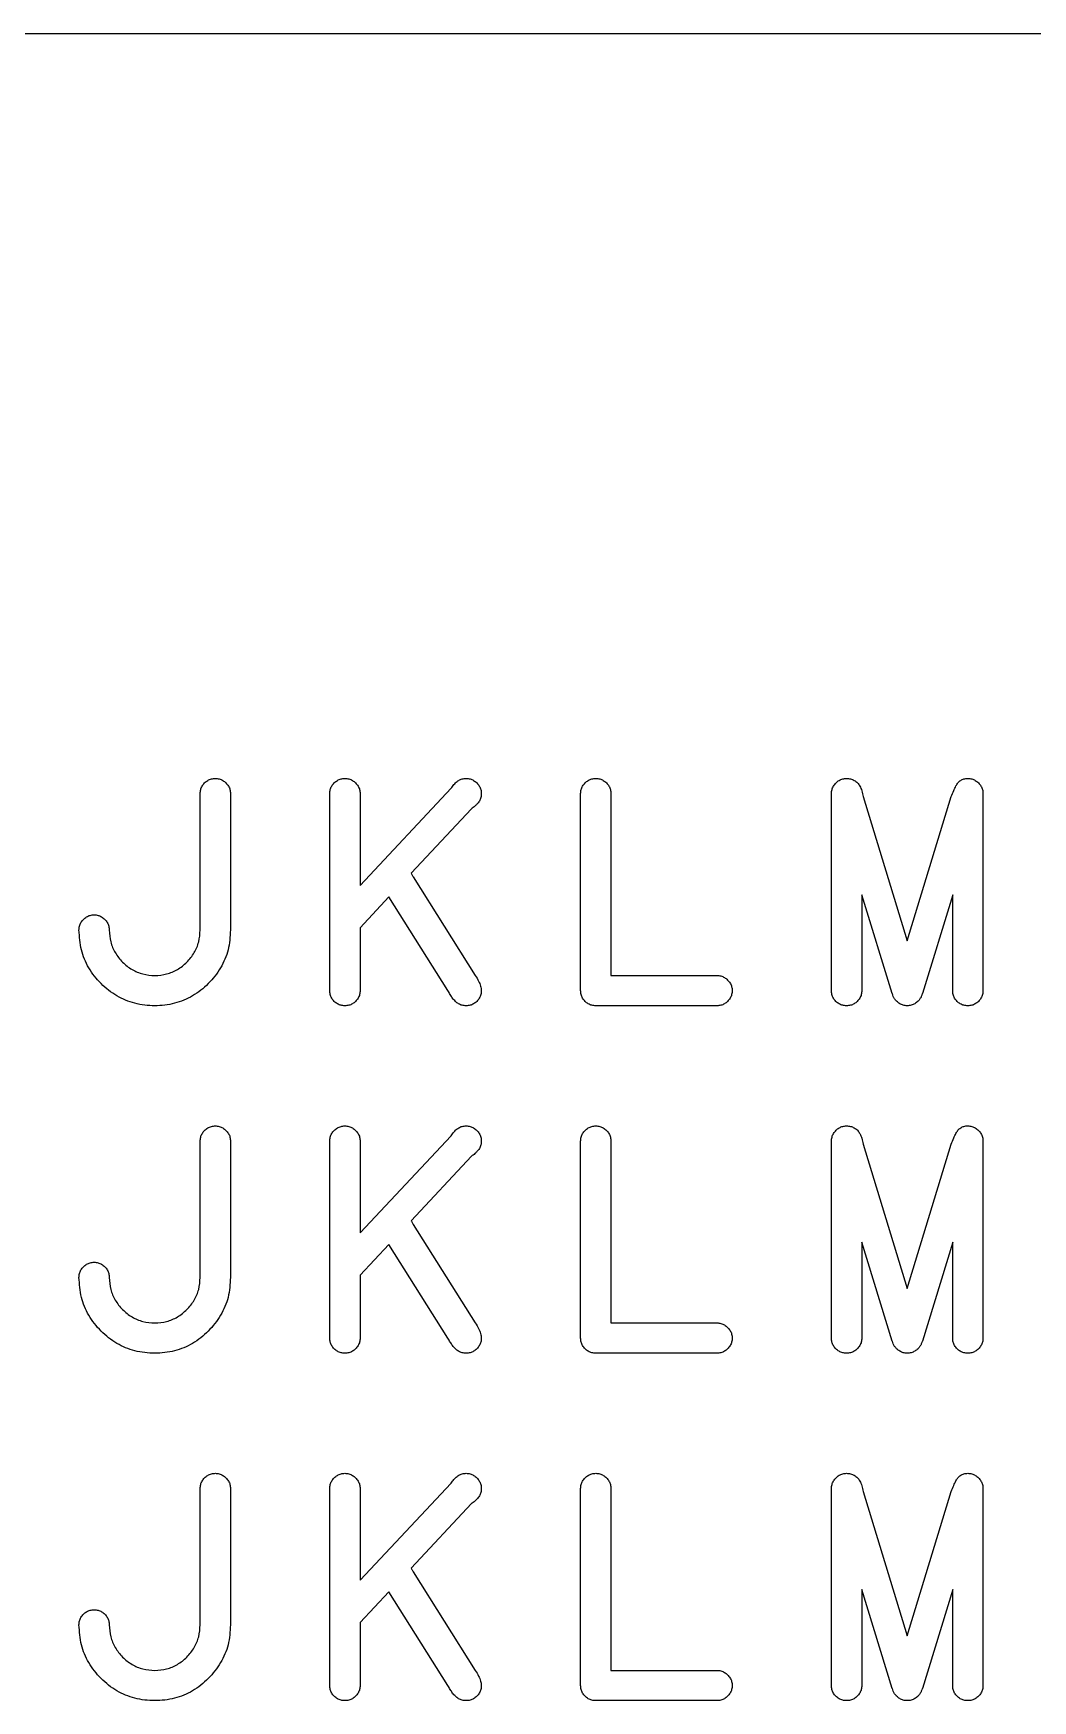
# Model space of a CAD drawing. Extents: x 7.2 to 83.4, y 7.2 to 40.5.
# Drawn here: x 35.66 to 45.28, y 24.43 to 40.48 of the extents above; entities that cross this region are included whole.
import ezdxf

# ---------------------------------------------------------------- set-up
doc = ezdxf.new("R2010")
doc.units = 0
doc.layers.add('Layer_1', color=7, linetype='CONTINUOUS')

msp = doc.modelspace()

# ---------------------------------------------------------------- linework, layer by layer
at = {"layer": 'Layer_1', "color": 7}
for p, q in [((7.194389, 40.477476), (83.387785, 40.477476)), ((37.261419, 31.848823), (37.261419, 33.161405)), ((37.553104, 33.161405), (37.553104, 31.848823)), ((38.509363, 31.265454), (38.509363, 33.161405)), ((38.801048, 32.2776), (39.676101, 33.212449)), ((38.801048, 33.161405), (38.801048, 32.2776)), ((40.924045, 31.265454), (40.924045, 33.161405)), ((41.215731, 33.161405), (41.215731, 31.411296)), ((41.215731, 33.161405), (41.215731, 33.161405)), ((43.33875, 31.265454), (43.33875, 33.161405)), ((43.64502, 33.132236), (44.067961, 31.743817)), ((44.067961, 31.743817), (44.490905, 33.132236)), ((44.797153, 33.161405), (44.797153, 31.265454)), ((44.797176, 33.161405), (44.797153, 33.161405)), ((39.872991, 33.015562), (39.292536, 32.394274)), ((39.311501, 32.359271), (39.909456, 31.411296)), ((39.078148, 32.16676), (38.801048, 31.8707)), ((39.646939, 31.265454), (39.078148, 32.16676)), ((43.92212, 31.236285), (43.630435, 32.188636)), ((43.630435, 32.188636), (43.630435, 31.265454)), ((44.505468, 32.188636), (44.213783, 31.236285)), ((44.505468, 31.265454), (44.505468, 32.188636)), ((36.094681, 31.848823), (36.094681, 31.848823)), ((38.801048, 31.8707), (38.801048, 31.265454)), ((41.215731, 31.411296), (42.236627, 31.411296)), ((43.925027, 31.236285), (43.92212, 31.236285)), ((44.213783, 31.236285), (44.210876, 31.236285)), ((42.236627, 31.119611), (41.069889, 31.119611)), ((38.801048, 28.934135), (39.676101, 29.868984)), ((37.261419, 28.505358), (37.261419, 29.817939)), ((37.553104, 29.817939), (37.553104, 28.505358)), ((38.509363, 27.921989), (38.509363, 29.817939)), ((38.801048, 29.817939), (38.801048, 28.934135)), ((40.924045, 27.921989), (40.924045, 29.817939)), ((41.215731, 29.817939), (41.215731, 28.067831)), ((41.215731, 29.817939), (41.215731, 29.817939)), ((43.33875, 27.921989), (43.33875, 29.817939)), ((43.64502, 29.788771), (44.067961, 28.400352)), ((44.067961, 28.400352), (44.490905, 29.788771)), ((44.797153, 29.817939), (44.797153, 27.921989)), ((44.797176, 29.817939), (44.797153, 29.817939)), ((39.872991, 29.672097), (39.292536, 29.050809)), ((39.311501, 29.015806), (39.909456, 28.067831)), ((39.078148, 28.823294), (38.801048, 28.527234)), ((39.646939, 27.921989), (39.078148, 28.823294)), ((43.92212, 27.89282), (43.630435, 28.845171)), ((43.630435, 28.845171), (43.630435, 27.921989)), ((44.505468, 28.845171), (44.213783, 27.89282)), ((44.505468, 27.921989), (44.505468, 28.845171)), ((36.094681, 28.505358), (36.094681, 28.505358)), ((38.801048, 28.527234), (38.801048, 27.921989)), ((41.215731, 28.067831), (42.236627, 28.067831)), ((42.236627, 27.776146), (41.069889, 27.776146)), ((43.925027, 27.89282), (43.92212, 27.89282)), ((44.213783, 27.89282), (44.210876, 27.89282)), ((37.261419, 25.161887), (37.261419, 26.474469)), ((37.553104, 26.474469), (37.553104, 25.161887)), ((38.509363, 24.578518), (38.509363, 26.474469)), ((38.801048, 25.590664), (39.676101, 26.525514)), ((38.801048, 26.474469), (38.801048, 25.590664)), ((40.924045, 24.578518), (40.924045, 26.474469)), ((41.215731, 26.474469), (41.215731, 24.72436)), ((41.215731, 26.474469), (41.215731, 26.474469)), ((43.33875, 24.578518), (43.33875, 26.474469)), ((44.797153, 26.474469), (44.797153, 24.578518)), ((44.797176, 26.474469), (44.797153, 26.474469)), ((39.872991, 26.328627), (39.292536, 25.707338)), ((43.64502, 26.4453), (44.067961, 25.056881)), ((44.067961, 25.056881), (44.490905, 26.4453)), ((39.311501, 25.672336), (39.909456, 24.72436)), ((39.078148, 25.479824), (38.801048, 25.183764)), ((39.646939, 24.578518), (39.078148, 25.479824)), ((43.92212, 24.549349), (43.630435, 25.5017)), ((43.630435, 25.5017), (43.630435, 24.578518)), ((44.505468, 25.5017), (44.213783, 24.549349)), ((44.505468, 24.578518), (44.505468, 25.5017)), ((36.094681, 25.161887), (36.094681, 25.161887)), ((38.801048, 25.183764), (38.801048, 24.578518)), ((41.215731, 24.72436), (42.236627, 24.72436)), ((43.925027, 24.549349), (43.92212, 24.549349)), ((44.213783, 24.549349), (44.210876, 24.549349)), ((42.236627, 24.432676), (41.069889, 24.432676))]:
    msp.add_line(p, q, dxfattribs=at)
for points, knots in [([(37.261419, 33.161405), (37.262263, 33.174188), (37.263921, 33.199296), (37.27904, 33.234672), (37.302925, 33.264793), (37.333208, 33.288977), (37.369026, 33.304214), (37.407213, 33.308779), (37.445225, 33.304237), (37.480723, 33.289098), (37.510152, 33.264265), (37.534846, 33.234873), (37.550488, 33.199367), (37.552223, 33.174193), (37.553104, 33.161405)], [0, 0, 0, 0, 0.038209, 0.075044, 0.113261, 0.152616, 0.190087, 0.228478, 0.266707, 0.30373, 0.342451, 0.381171, 0.418195, 0.456424, 0.456424, 0.456424, 0.456424]), ([(38.509363, 33.161405), (38.510207, 33.174188), (38.511865, 33.199296), (38.526984, 33.234672), (38.550869, 33.264793), (38.581152, 33.288977), (38.616968, 33.304214), (38.655155, 33.308779), (38.693168, 33.304237), (38.728667, 33.289098), (38.758097, 33.264265), (38.78279, 33.234873), (38.798433, 33.199367), (38.800167, 33.174193), (38.801048, 33.161405)], [0, 0, 0, 0, 0.038209, 0.075044, 0.113261, 0.152616, 0.190086, 0.228476, 0.266706, 0.30373, 0.342451, 0.381171, 0.418195, 0.456424, 0.456424, 0.456424, 0.456424]), ([(39.676101, 33.212449), (39.680449, 33.218562), (39.6892, 33.230864), (39.703938, 33.248305), (39.722943, 33.26893), (39.748638, 33.289788), (39.784062, 33.304345), (39.82195, 33.308749), (39.859907, 33.304243), (39.895412, 33.289096), (39.924805, 33.264266), (39.949636, 33.234873), (39.964782, 33.199367), (39.969289, 33.161409), (39.964879, 33.123528), (39.950347, 33.08808), (39.928625, 33.061509), (39.907151, 33.041646), (39.889857, 33.026673), (39.87825, 33.019027), (39.872991, 33.015562)], [0, 0, 0, 0, 0.022495, 0.045276, 0.068431, 0.106648, 0.143483, 0.181694, 0.219922, 0.256945, 0.295666, 0.334387, 0.37141, 0.409639, 0.447849, 0.484683, 0.5229, 0.549722, 0.572503, 0.59138, 0.59138, 0.59138, 0.59138]), ([(40.924045, 33.161405), (40.924889, 33.174188), (40.926547, 33.199296), (40.941666, 33.234672), (40.965551, 33.264793), (40.995834, 33.288977), (41.031652, 33.304214), (41.069839, 33.308779), (41.107852, 33.304237), (41.14335, 33.289098), (41.172779, 33.264265), (41.197472, 33.234873), (41.213115, 33.199367), (41.214849, 33.174193), (41.215731, 33.161405)], [0, 0, 0, 0, 0.038209, 0.075044, 0.113261, 0.152616, 0.190087, 0.228478, 0.266707, 0.30373, 0.342451, 0.381171, 0.418195, 0.456424, 0.456424, 0.456424, 0.456424]), ([(43.33875, 33.161405), (43.339634, 33.174252), (43.341382, 33.199638), (43.357132, 33.235466), (43.381175, 33.265711), (43.411332, 33.289729), (43.446702, 33.304371), (43.484638, 33.30871), (43.52278, 33.304364), (43.558378, 33.289548), (43.589963, 33.266295), (43.614024, 33.230892), (43.632714, 33.185716), (43.640669, 33.151147), (43.64502, 33.132236)], [0, 0, 0, 0, 0.03839, 0.075861, 0.115216, 0.153433, 0.190268, 0.228478, 0.266847, 0.304131, 0.342991, 0.382701, 0.430831, 0.488963, 0.488963, 0.488963, 0.488963]), ([(44.490905, 33.132236), (44.49868, 33.151964), (44.51249, 33.187002), (44.534048, 33.231581), (44.555131, 33.265827), (44.581421, 33.289982), (44.614686, 33.30457), (44.65162, 33.308703), (44.689292, 33.304247), (44.724794, 33.289095), (44.754224, 33.264267), (44.778917, 33.234873), (44.79456, 33.199367), (44.796294, 33.174193), (44.797176, 33.161405)], [0, 0, 0, 0, 0.063586, 0.112938, 0.148488, 0.1836, 0.218201, 0.255606, 0.293835, 0.330859, 0.369581, 0.408302, 0.445325, 0.483554, 0.483554, 0.483554, 0.483554]), ([(39.292536, 32.394274), (39.294786, 32.390621), (39.299357, 32.383202), (39.305672, 32.371511), (39.309538, 32.363394), (39.311501, 32.359271)], [0, 0, 0, 0, 0.012869, 0.026139, 0.039837, 0.039837, 0.039837, 0.039837]), ([(36.094681, 31.848823), (36.095525, 31.861607), (36.097183, 31.886715), (36.112302, 31.922091), (36.136187, 31.952211), (36.16647, 31.976396), (36.202286, 31.991633), (36.240473, 31.996197), (36.278486, 31.991656), (36.313985, 31.976517), (36.343414, 31.951684), (36.368109, 31.922292), (36.383747, 31.886785), (36.388177, 31.82294), (36.39393, 31.734115), (36.439914, 31.627023), (36.511493, 31.536512), (36.602114, 31.464519), (36.709182, 31.420038), (36.823893, 31.406847), (36.938604, 31.420039), (37.045672, 31.464519), (37.136289, 31.536512), (37.207881, 31.627022), (37.253821, 31.734118), (37.258857, 31.810139), (37.261419, 31.848823)], [0, 0, 0, 0, 0.038209, 0.075044, 0.113261, 0.152616, 0.190086, 0.228476, 0.266706, 0.30373, 0.342451, 0.381171, 0.418195, 0.456424, 0.572036, 0.683624, 0.799541, 0.915458, 1.027046, 1.142659, 1.258271, 1.369859, 1.485776, 1.601693, 1.713281, 1.828893, 1.828893, 1.828893, 1.828893]), ([(37.553104, 31.848823), (37.548823, 31.784239), (37.54041, 31.657305), (37.463648, 31.47849), (37.344352, 31.327588), (37.193396, 31.207789), (37.015078, 31.134066), (36.823843, 31.112245), (36.632432, 31.134087), (36.453796, 31.207913), (36.301988, 31.327061), (36.183503, 31.478691), (36.107262, 31.657373), (36.098925, 31.784244), (36.094681, 31.848823)], [0, 0, 0, 0, 0.193015, 0.379357, 0.572973, 0.765453, 0.95116, 1.143994, 1.336989, 1.523146, 1.716266, 1.909385, 2.09554, 2.288536, 2.288536, 2.288536, 2.288536]), ([(39.909456, 31.411296), (39.920838, 31.393474), (39.941623, 31.360925), (39.96223, 31.311709), (39.969791, 31.267135), (39.964694, 31.227208), (39.94954, 31.191396), (39.925332, 31.161146), (39.895219, 31.137129), (39.859842, 31.12249), (39.821896, 31.118138), (39.783802, 31.12253), (39.748025, 31.137178), (39.716819, 31.161332), (39.691055, 31.192843), (39.66676, 31.227304), (39.653623, 31.252589), (39.646939, 31.265454)], [0, 0, 0, 0, 0.063363, 0.115722, 0.15899, 0.197381, 0.234851, 0.274206, 0.312423, 0.349258, 0.387466, 0.425837, 0.463121, 0.501979, 0.542881, 0.584819, 0.62826, 0.62826, 0.62826, 0.62826]), ([(42.236627, 31.411296), (42.249415, 31.410415), (42.274589, 31.40868), (42.310095, 31.393038), (42.339487, 31.368344), (42.364319, 31.338915), (42.379459, 31.303417), (42.384, 31.265404), (42.379436, 31.227217), (42.364198, 31.1914), (42.340014, 31.161118), (42.309894, 31.137232), (42.274518, 31.122113), (42.249411, 31.120455), (42.236627, 31.119611)], [0, 0, 0, 0, 0.038229, 0.075252, 0.113972, 0.152693, 0.189717, 0.227946, 0.266336, 0.303807, 0.343162, 0.381379, 0.418213, 0.456422, 0.456422, 0.456422, 0.456422]), ([(38.801048, 31.265454), (38.800164, 31.252607), (38.798416, 31.22722), (38.782666, 31.191392), (38.758623, 31.161147), (38.728467, 31.137129), (38.693098, 31.122488), (38.655155, 31.118144), (38.617037, 31.12251), (38.58135, 31.137252), (38.550344, 31.160622), (38.52711, 31.19159), (38.51188, 31.227289), (38.51021, 31.252611), (38.509363, 31.265454)], [0, 0, 0, 0, 0.03839, 0.075861, 0.115216, 0.153433, 0.190268, 0.228478, 0.266848, 0.304132, 0.342991, 0.381851, 0.419135, 0.457505, 0.457505, 0.457505, 0.457505]), ([(41.069889, 31.119611), (41.057046, 31.120458), (41.031722, 31.122128), (40.996032, 31.137358), (40.965027, 31.160593), (40.941792, 31.191598), (40.926562, 31.227287), (40.924892, 31.25261), (40.924045, 31.265454)], [0, 0, 0, 0, 0.038371, 0.075656, 0.114516, 0.153375, 0.190659, 0.229029, 0.229029, 0.229029, 0.229029]), ([(43.630435, 31.265454), (43.629551, 31.252607), (43.627803, 31.22722), (43.612053, 31.191392), (43.58801, 31.161147), (43.557854, 31.137129), (43.522486, 31.122488), (43.484544, 31.118144), (43.446426, 31.12251), (43.410737, 31.137252), (43.379731, 31.160622), (43.356496, 31.19159), (43.341267, 31.227289), (43.339597, 31.252611), (43.33875, 31.265454)], [0, 0, 0, 0, 0.03839, 0.075861, 0.115216, 0.153433, 0.190267, 0.228476, 0.266847, 0.304131, 0.342991, 0.381851, 0.419135, 0.457505, 0.457505, 0.457505, 0.457505]), ([(44.210876, 31.236285), (44.208728, 31.227395), (44.20441, 31.209519), (44.190578, 31.184771), (44.169887, 31.160182), (44.142006, 31.137872), (44.106188, 31.122647), (44.067999, 31.118077), (44.029993, 31.122629), (43.99447, 31.137732), (43.967467, 31.160721), (43.945985, 31.18461), (43.931633, 31.209438), (43.927216, 31.227388), (43.925027, 31.236285)], [0, 0, 0, 0, 0.027333, 0.054957, 0.084069, 0.123424, 0.160895, 0.199287, 0.237515, 0.274538, 0.313259, 0.342894, 0.370753, 0.398132, 0.398132, 0.398132, 0.398132]), ([(44.797153, 31.265454), (44.796269, 31.252607), (44.794521, 31.22722), (44.778771, 31.191392), (44.754728, 31.161147), (44.72457, 31.137129), (44.689202, 31.122489), (44.65126, 31.118144), (44.613142, 31.12251), (44.577454, 31.137252), (44.546449, 31.160622), (44.523214, 31.19159), (44.507985, 31.227289), (44.506315, 31.252611), (44.505468, 31.265454)], [0, 0, 0, 0, 0.03839, 0.075861, 0.115216, 0.153434, 0.190269, 0.228478, 0.266847, 0.304131, 0.342991, 0.38185, 0.419135, 0.457505, 0.457505, 0.457505, 0.457505]), ([(37.261419, 29.817939), (37.262263, 29.830723), (37.263921, 29.855831), (37.27904, 29.891207), (37.302925, 29.921328), (37.333208, 29.945512), (37.369026, 29.960749), (37.407213, 29.965313), (37.445225, 29.960772), (37.480723, 29.945633), (37.510152, 29.9208), (37.534846, 29.891408), (37.550488, 29.855901), (37.552223, 29.830728), (37.553104, 29.817939)], [0, 0, 0, 0, 0.038209, 0.075044, 0.113261, 0.152616, 0.190087, 0.228478, 0.266707, 0.30373, 0.342451, 0.381171, 0.418195, 0.456424, 0.456424, 0.456424, 0.456424]), ([(38.509363, 29.817939), (38.510207, 29.830723), (38.511865, 29.855831), (38.526984, 29.891207), (38.550869, 29.921327), (38.581152, 29.945512), (38.616968, 29.960749), (38.655155, 29.965313), (38.693168, 29.960772), (38.728667, 29.945633), (38.758097, 29.9208), (38.78279, 29.891408), (38.798433, 29.855901), (38.800167, 29.830728), (38.801048, 29.817939)], [0, 0, 0, 0, 0.038209, 0.075044, 0.113261, 0.152616, 0.190086, 0.228476, 0.266706, 0.30373, 0.342451, 0.381171, 0.418195, 0.456424, 0.456424, 0.456424, 0.456424]), ([(39.676101, 29.868984), (39.680449, 29.875097), (39.6892, 29.8874), (39.703938, 29.904841), (39.722943, 29.925465), (39.748638, 29.946323), (39.784062, 29.96088), (39.82195, 29.965283), (39.859907, 29.960778), (39.895412, 29.945631), (39.924805, 29.920801), (39.949636, 29.891408), (39.964782, 29.855902), (39.969289, 29.817944), (39.964879, 29.780063), (39.950346, 29.744615), (39.928625, 29.718044), (39.907151, 29.698181), (39.889857, 29.683208), (39.87825, 29.675562), (39.872991, 29.672097)], [0, 0, 0, 0, 0.022496, 0.045277, 0.068431, 0.106649, 0.143484, 0.181694, 0.219923, 0.256945, 0.295666, 0.334387, 0.37141, 0.40964, 0.447849, 0.484683, 0.5229, 0.549722, 0.572503, 0.59138, 0.59138, 0.59138, 0.59138]), ([(40.924045, 29.817939), (40.924889, 29.830723), (40.926547, 29.855831), (40.941666, 29.891207), (40.965551, 29.921328), (40.995834, 29.945512), (41.031652, 29.960749), (41.069839, 29.965313), (41.107852, 29.960772), (41.14335, 29.945633), (41.172779, 29.9208), (41.197472, 29.891408), (41.213115, 29.855901), (41.214849, 29.830728), (41.215731, 29.817939)], [0, 0, 0, 0, 0.038209, 0.075044, 0.113261, 0.152616, 0.190087, 0.228478, 0.266707, 0.30373, 0.342451, 0.381171, 0.418195, 0.456424, 0.456424, 0.456424, 0.456424]), ([(43.33875, 29.817939), (43.339634, 29.830786), (43.341382, 29.856173), (43.357132, 29.892001), (43.381175, 29.922246), (43.411332, 29.946264), (43.446702, 29.960906), (43.484638, 29.965245), (43.52278, 29.960899), (43.558378, 29.946083), (43.589963, 29.92283), (43.614024, 29.887427), (43.632714, 29.842251), (43.640669, 29.807682), (43.64502, 29.788771)], [0, 0, 0, 0, 0.03839, 0.075861, 0.115216, 0.153433, 0.190268, 0.228478, 0.266848, 0.304132, 0.342991, 0.382701, 0.430832, 0.488963, 0.488963, 0.488963, 0.488963]), ([(44.490905, 29.788771), (44.49868, 29.808498), (44.51249, 29.843537), (44.534048, 29.888116), (44.555131, 29.922362), (44.581422, 29.946517), (44.614686, 29.961105), (44.65162, 29.965238), (44.689292, 29.960781), (44.724794, 29.94563), (44.754224, 29.920801), (44.778917, 29.891408), (44.79456, 29.855901), (44.796294, 29.830728), (44.797176, 29.817939)], [0, 0, 0, 0, 0.063586, 0.112938, 0.148488, 0.1836, 0.218201, 0.255606, 0.293835, 0.330859, 0.369581, 0.408302, 0.445325, 0.483555, 0.483555, 0.483555, 0.483555]), ([(39.292536, 29.050809), (39.294786, 29.047156), (39.299357, 29.039737), (39.305672, 29.028046), (39.309538, 29.019929), (39.311501, 29.015806)], [0, 0, 0, 0, 0.012869, 0.026139, 0.039837, 0.039837, 0.039837, 0.039837]), ([(36.094681, 28.505358), (36.095525, 28.518142), (36.097183, 28.54325), (36.112302, 28.578626), (36.136187, 28.608746), (36.16647, 28.63293), (36.202286, 28.648168), (36.240473, 28.652732), (36.278486, 28.648191), (36.313985, 28.633052), (36.343414, 28.608219), (36.368109, 28.578827), (36.383747, 28.54332), (36.388177, 28.479474), (36.39393, 28.39065), (36.439914, 28.283558), (36.511493, 28.193047), (36.602114, 28.121054), (36.709182, 28.076573), (36.823893, 28.063382), (36.938604, 28.076573), (37.045672, 28.121054), (37.136289, 28.193047), (37.207881, 28.283557), (37.253821, 28.390653), (37.258857, 28.466674), (37.261419, 28.505358)], [0, 0, 0, 0, 0.038209, 0.075044, 0.113261, 0.152616, 0.190086, 0.228476, 0.266706, 0.30373, 0.342451, 0.381171, 0.418195, 0.456424, 0.572036, 0.683624, 0.799541, 0.915458, 1.027046, 1.142659, 1.258271, 1.369859, 1.485776, 1.601693, 1.713281, 1.828893, 1.828893, 1.828893, 1.828893]), ([(37.553104, 28.505358), (37.548823, 28.440774), (37.54041, 28.31384), (37.463648, 28.135025), (37.344352, 27.984122), (37.193396, 27.864324), (37.015077, 27.790601), (36.823843, 27.76878), (36.632432, 27.790622), (36.453796, 27.864448), (36.301988, 27.983596), (36.183503, 28.135226), (36.107262, 28.313908), (36.098925, 28.440779), (36.094681, 28.505358)], [0, 0, 0, 0, 0.193015, 0.379357, 0.572973, 0.765453, 0.95116, 1.143994, 1.336989, 1.523146, 1.716266, 1.909384, 2.09554, 2.288535, 2.288535, 2.288535, 2.288535]), ([(38.801048, 27.921989), (38.800164, 27.909142), (38.798416, 27.883755), (38.782666, 27.847927), (38.758624, 27.817682), (38.728466, 27.793664), (38.693098, 27.779023), (38.655155, 27.774679), (38.617037, 27.779045), (38.58135, 27.793787), (38.550344, 27.817157), (38.52711, 27.848125), (38.51188, 27.883824), (38.51021, 27.909146), (38.509363, 27.921989)], [0, 0, 0, 0, 0.03839, 0.075861, 0.115216, 0.153433, 0.190268, 0.228478, 0.266848, 0.304132, 0.342991, 0.381851, 0.419135, 0.457505, 0.457505, 0.457505, 0.457505]), ([(39.909456, 28.067831), (39.920838, 28.050009), (39.941623, 28.017459), (39.96223, 27.968243), (39.969791, 27.92367), (39.964694, 27.883743), (39.94954, 27.847931), (39.925332, 27.817681), (39.895219, 27.793664), (39.859842, 27.779025), (39.821896, 27.774673), (39.783802, 27.779065), (39.748025, 27.793713), (39.716819, 27.817867), (39.691055, 27.849378), (39.66676, 27.883838), (39.653623, 27.909124), (39.646939, 27.921989)], [0, 0, 0, 0, 0.063363, 0.115722, 0.15899, 0.197381, 0.234851, 0.274206, 0.312423, 0.349257, 0.387466, 0.425837, 0.463121, 0.501979, 0.542881, 0.584819, 0.62826, 0.62826, 0.62826, 0.62826]), ([(41.069889, 27.776146), (41.057046, 27.776993), (41.031722, 27.778663), (40.996032, 27.793893), (40.965026, 27.817128), (40.941792, 27.848133), (40.926562, 27.883822), (40.924892, 27.909145), (40.924045, 27.921989)], [0, 0, 0, 0, 0.038371, 0.075656, 0.114516, 0.153375, 0.190659, 0.229029, 0.229029, 0.229029, 0.229029]), ([(42.236627, 28.067831), (42.249415, 28.06695), (42.274589, 28.065215), (42.310095, 28.049573), (42.339487, 28.024879), (42.364319, 27.99545), (42.379459, 27.959951), (42.384, 27.921939), (42.379436, 27.883752), (42.364198, 27.847935), (42.340014, 27.817653), (42.309894, 27.793767), (42.274518, 27.778648), (42.249411, 27.77699), (42.236627, 27.776146)], [0, 0, 0, 0, 0.038229, 0.075252, 0.113972, 0.152693, 0.189717, 0.227946, 0.266336, 0.303807, 0.343162, 0.381379, 0.418213, 0.456421, 0.456421, 0.456421, 0.456421]), ([(43.630435, 27.921989), (43.629551, 27.909142), (43.627803, 27.883755), (43.612053, 27.847927), (43.58801, 27.817682), (43.557854, 27.793664), (43.522486, 27.779024), (43.484544, 27.774679), (43.446426, 27.779045), (43.410737, 27.793787), (43.379731, 27.817156), (43.356496, 27.848125), (43.341267, 27.883824), (43.339597, 27.909146), (43.33875, 27.921989)], [0, 0, 0, 0, 0.03839, 0.075861, 0.115216, 0.153433, 0.190267, 0.228475, 0.266846, 0.304131, 0.342991, 0.381851, 0.419135, 0.457505, 0.457505, 0.457505, 0.457505]), ([(44.797153, 27.921989), (44.796269, 27.909142), (44.794521, 27.883755), (44.778771, 27.847927), (44.754728, 27.817681), (44.72457, 27.793664), (44.689202, 27.779024), (44.65126, 27.774679), (44.613142, 27.779045), (44.577454, 27.793787), (44.546449, 27.817157), (44.523214, 27.848125), (44.507985, 27.883824), (44.506315, 27.909146), (44.505468, 27.921989)], [0, 0, 0, 0, 0.03839, 0.075861, 0.115216, 0.153434, 0.190269, 0.228478, 0.266847, 0.304131, 0.342991, 0.38185, 0.419134, 0.457504, 0.457504, 0.457504, 0.457504]), ([(44.210876, 27.89282), (44.208728, 27.88393), (44.20441, 27.866054), (44.190578, 27.841306), (44.169887, 27.816717), (44.142006, 27.794407), (44.106188, 27.779182), (44.067999, 27.774612), (44.029993, 27.779164), (43.99447, 27.794267), (43.967467, 27.817256), (43.945985, 27.841144), (43.931633, 27.865973), (43.927216, 27.883923), (43.925027, 27.89282)], [0, 0, 0, 0, 0.027333, 0.054957, 0.084069, 0.123424, 0.160895, 0.199286, 0.237515, 0.274538, 0.313259, 0.342894, 0.370752, 0.398132, 0.398132, 0.398132, 0.398132]), ([(37.261419, 26.474469), (37.262263, 26.487253), (37.263921, 26.51236), (37.27904, 26.547737), (37.302925, 26.577857), (37.333208, 26.602041), (37.369026, 26.617279), (37.407213, 26.621843), (37.445225, 26.617302), (37.480723, 26.602162), (37.510152, 26.57733), (37.534846, 26.547937), (37.550488, 26.512431), (37.552223, 26.487257), (37.553104, 26.474469)], [0, 0, 0, 0, 0.038209, 0.075044, 0.113261, 0.152616, 0.190087, 0.228478, 0.266707, 0.30373, 0.342451, 0.381171, 0.418195, 0.456424, 0.456424, 0.456424, 0.456424]), ([(38.509363, 26.474469), (38.510207, 26.487253), (38.511865, 26.51236), (38.526984, 26.547737), (38.550869, 26.577857), (38.581152, 26.602041), (38.616968, 26.617279), (38.655155, 26.621843), (38.693168, 26.617302), (38.728667, 26.602162), (38.758097, 26.57733), (38.78279, 26.547937), (38.798433, 26.512431), (38.800167, 26.487257), (38.801048, 26.474469)], [0, 0, 0, 0, 0.038209, 0.075044, 0.113261, 0.152616, 0.190086, 0.228476, 0.266706, 0.30373, 0.342451, 0.381171, 0.418195, 0.456424, 0.456424, 0.456424, 0.456424]), ([(39.676101, 26.525514), (39.680449, 26.531626), (39.6892, 26.54393), (39.703938, 26.56137), (39.722943, 26.581994), (39.748638, 26.602852), (39.784062, 26.617409), (39.82195, 26.621813), (39.859907, 26.617307), (39.895412, 26.602161), (39.924805, 26.57733), (39.949636, 26.547937), (39.964782, 26.512431), (39.969289, 26.474473), (39.964879, 26.436592), (39.950346, 26.401144), (39.928625, 26.374574), (39.907151, 26.35471), (39.889857, 26.339738), (39.87825, 26.332091), (39.872991, 26.328627)], [0, 0, 0, 0, 0.022496, 0.045277, 0.068431, 0.106649, 0.143484, 0.181694, 0.219923, 0.256945, 0.295666, 0.334387, 0.37141, 0.40964, 0.447849, 0.484683, 0.5229, 0.549722, 0.572503, 0.59138, 0.59138, 0.59138, 0.59138]), ([(40.924045, 26.474469), (40.924889, 26.487253), (40.926547, 26.51236), (40.941666, 26.547737), (40.965551, 26.577857), (40.995834, 26.602041), (41.031652, 26.617279), (41.069839, 26.621843), (41.107852, 26.617302), (41.14335, 26.602162), (41.172779, 26.57733), (41.197472, 26.547937), (41.213115, 26.512431), (41.214849, 26.487257), (41.215731, 26.474469)], [0, 0, 0, 0, 0.038209, 0.075044, 0.113261, 0.152616, 0.190087, 0.228478, 0.266707, 0.30373, 0.342451, 0.381171, 0.418195, 0.456424, 0.456424, 0.456424, 0.456424]), ([(43.33875, 26.474469), (43.339634, 26.487316), (43.341382, 26.512702), (43.357132, 26.54853), (43.381175, 26.578776), (43.411332, 26.602793), (43.446702, 26.617435), (43.484638, 26.621774), (43.52278, 26.617428), (43.558378, 26.602612), (43.589963, 26.579359), (43.614024, 26.543956), (43.632714, 26.498781), (43.640669, 26.464212), (43.64502, 26.4453)], [0, 0, 0, 0, 0.03839, 0.075861, 0.115216, 0.153433, 0.190268, 0.228478, 0.266848, 0.304132, 0.342991, 0.382701, 0.430832, 0.488963, 0.488963, 0.488963, 0.488963]), ([(44.490905, 26.4453), (44.49868, 26.465028), (44.51249, 26.500067), (44.534048, 26.544645), (44.555131, 26.578891), (44.581422, 26.603047), (44.614686, 26.617635), (44.65162, 26.621767), (44.689292, 26.617311), (44.724794, 26.602159), (44.754224, 26.577331), (44.778917, 26.547937), (44.79456, 26.512431), (44.796294, 26.487257), (44.797176, 26.474469)], [0, 0, 0, 0, 0.063586, 0.112938, 0.148488, 0.1836, 0.218201, 0.255606, 0.293835, 0.330859, 0.369581, 0.408302, 0.445325, 0.483555, 0.483555, 0.483555, 0.483555]), ([(39.292536, 25.707338), (39.294786, 25.703686), (39.299357, 25.696267), (39.305672, 25.684575), (39.309538, 25.676458), (39.311501, 25.672336)], [0, 0, 0, 0, 0.012869, 0.026139, 0.039837, 0.039837, 0.039837, 0.039837]), ([(36.094681, 25.161887), (36.095525, 25.174671), (36.097183, 25.199779), (36.112302, 25.235155), (36.136187, 25.265275), (36.16647, 25.28946), (36.202286, 25.304697), (36.240473, 25.309262), (36.278486, 25.30472), (36.313985, 25.289581), (36.343414, 25.264748), (36.368109, 25.235356), (36.383747, 25.199849), (36.388177, 25.136004), (36.39393, 25.047179), (36.439914, 24.940087), (36.511493, 24.849576), (36.602114, 24.777584), (36.709182, 24.733103), (36.823893, 24.719912), (36.938604, 24.733103), (37.045672, 24.777584), (37.136289, 24.849577), (37.207881, 24.940087), (37.253821, 25.047182), (37.258857, 25.123204), (37.261419, 25.161887)], [0, 0, 0, 0, 0.038209, 0.075044, 0.113261, 0.152616, 0.190086, 0.228476, 0.266706, 0.30373, 0.342451, 0.381172, 0.418195, 0.456425, 0.572037, 0.683625, 0.799542, 0.915458, 1.027047, 1.142659, 1.258271, 1.36986, 1.485776, 1.601693, 1.713281, 1.828893, 1.828893, 1.828893, 1.828893]), ([(37.553104, 25.161887), (37.548823, 25.097304), (37.54041, 24.970369), (37.463648, 24.791554), (37.344352, 24.640652), (37.193396, 24.520854), (37.015078, 24.44713), (36.823843, 24.42531), (36.632432, 24.447152), (36.453796, 24.520977), (36.301989, 24.640126), (36.183503, 24.791755), (36.107262, 24.970438), (36.098925, 25.097308), (36.094681, 25.161887)], [0, 0, 0, 0, 0.193015, 0.379357, 0.572973, 0.765453, 0.95116, 1.143994, 1.336989, 1.523146, 1.716266, 1.909384, 2.09554, 2.288535, 2.288535, 2.288535, 2.288535]), ([(39.909456, 24.72436), (39.920838, 24.706538), (39.941623, 24.673989), (39.96223, 24.624773), (39.969791, 24.580199), (39.964694, 24.540272), (39.94954, 24.50446), (39.925332, 24.474211), (39.895219, 24.450193), (39.859842, 24.435554), (39.821896, 24.431203), (39.783802, 24.435594), (39.748025, 24.450242), (39.716819, 24.474396), (39.691055, 24.505907), (39.66676, 24.540368), (39.653623, 24.565653), (39.646939, 24.578518)], [0, 0, 0, 0, 0.063363, 0.115722, 0.15899, 0.197381, 0.234851, 0.274206, 0.312423, 0.349257, 0.387466, 0.425837, 0.463121, 0.501979, 0.542881, 0.584819, 0.62826, 0.62826, 0.62826, 0.62826]), ([(42.236627, 24.72436), (42.249415, 24.723479), (42.274589, 24.721744), (42.310095, 24.706102), (42.339487, 24.681409), (42.364319, 24.651979), (42.379459, 24.616481), (42.384, 24.578468), (42.379436, 24.540282), (42.364198, 24.504464), (42.340014, 24.474182), (42.309894, 24.450297), (42.274518, 24.435177), (42.249411, 24.43352), (42.236627, 24.432676)], [0, 0, 0, 0, 0.038229, 0.075252, 0.113972, 0.152693, 0.189717, 0.227946, 0.266336, 0.303807, 0.343162, 0.381379, 0.418213, 0.456421, 0.456421, 0.456421, 0.456421]), ([(38.801048, 24.578518), (38.800164, 24.565671), (38.798416, 24.540285), (38.782666, 24.504457), (38.758624, 24.474211), (38.728466, 24.450193), (38.693098, 24.435553), (38.655155, 24.431208), (38.617037, 24.435574), (38.58135, 24.450316), (38.550344, 24.473686), (38.52711, 24.504655), (38.51188, 24.540353), (38.51021, 24.565675), (38.509363, 24.578518)], [0, 0, 0, 0, 0.03839, 0.075861, 0.115216, 0.153433, 0.190268, 0.228478, 0.266848, 0.304132, 0.342991, 0.381851, 0.419135, 0.457505, 0.457505, 0.457505, 0.457505]), ([(41.069889, 24.432676), (41.057046, 24.433523), (41.031722, 24.435193), (40.996032, 24.450422), (40.965026, 24.473657), (40.941792, 24.504662), (40.926562, 24.540352), (40.924892, 24.565675), (40.924045, 24.578518)], [0, 0, 0, 0, 0.038371, 0.075656, 0.114516, 0.153375, 0.190659, 0.229029, 0.229029, 0.229029, 0.229029]), ([(43.630435, 24.578518), (43.629551, 24.565671), (43.627803, 24.540285), (43.612053, 24.504457), (43.58801, 24.474211), (43.557854, 24.450194), (43.522486, 24.435553), (43.484544, 24.431208), (43.446426, 24.435574), (43.410737, 24.450316), (43.379731, 24.473686), (43.356496, 24.504655), (43.341267, 24.540353), (43.339597, 24.565675), (43.33875, 24.578518)], [0, 0, 0, 0, 0.03839, 0.075861, 0.115216, 0.153433, 0.190267, 0.228475, 0.266846, 0.304131, 0.342991, 0.381851, 0.419135, 0.457505, 0.457505, 0.457505, 0.457505]), ([(44.210876, 24.549349), (44.208728, 24.540459), (44.20441, 24.522583), (44.190578, 24.497835), (44.169887, 24.473247), (44.142006, 24.450936), (44.106188, 24.435711), (44.067999, 24.431141), (44.029993, 24.435693), (43.99447, 24.450797), (43.967467, 24.473785), (43.945985, 24.497674), (43.931633, 24.522502), (43.927216, 24.540452), (43.925027, 24.549349)], [0, 0, 0, 0, 0.027333, 0.054957, 0.084069, 0.123424, 0.160895, 0.199286, 0.237515, 0.274538, 0.313259, 0.342894, 0.370752, 0.398132, 0.398132, 0.398132, 0.398132]), ([(44.797153, 24.578518), (44.796269, 24.565671), (44.794521, 24.540284), (44.778771, 24.504457), (44.754728, 24.474211), (44.72457, 24.450194), (44.689202, 24.435553), (44.65126, 24.431208), (44.613142, 24.435575), (44.577454, 24.450316), (44.546449, 24.473686), (44.523214, 24.504655), (44.507985, 24.540353), (44.506315, 24.565675), (44.505468, 24.578518)], [0, 0, 0, 0, 0.03839, 0.075861, 0.115216, 0.153434, 0.190269, 0.228478, 0.266847, 0.304131, 0.342991, 0.38185, 0.419134, 0.457504, 0.457504, 0.457504, 0.457504])]:
    msp.add_open_spline(points, degree=3, knots=knots, dxfattribs=at)

doc.saveas('drawing.dxf')
